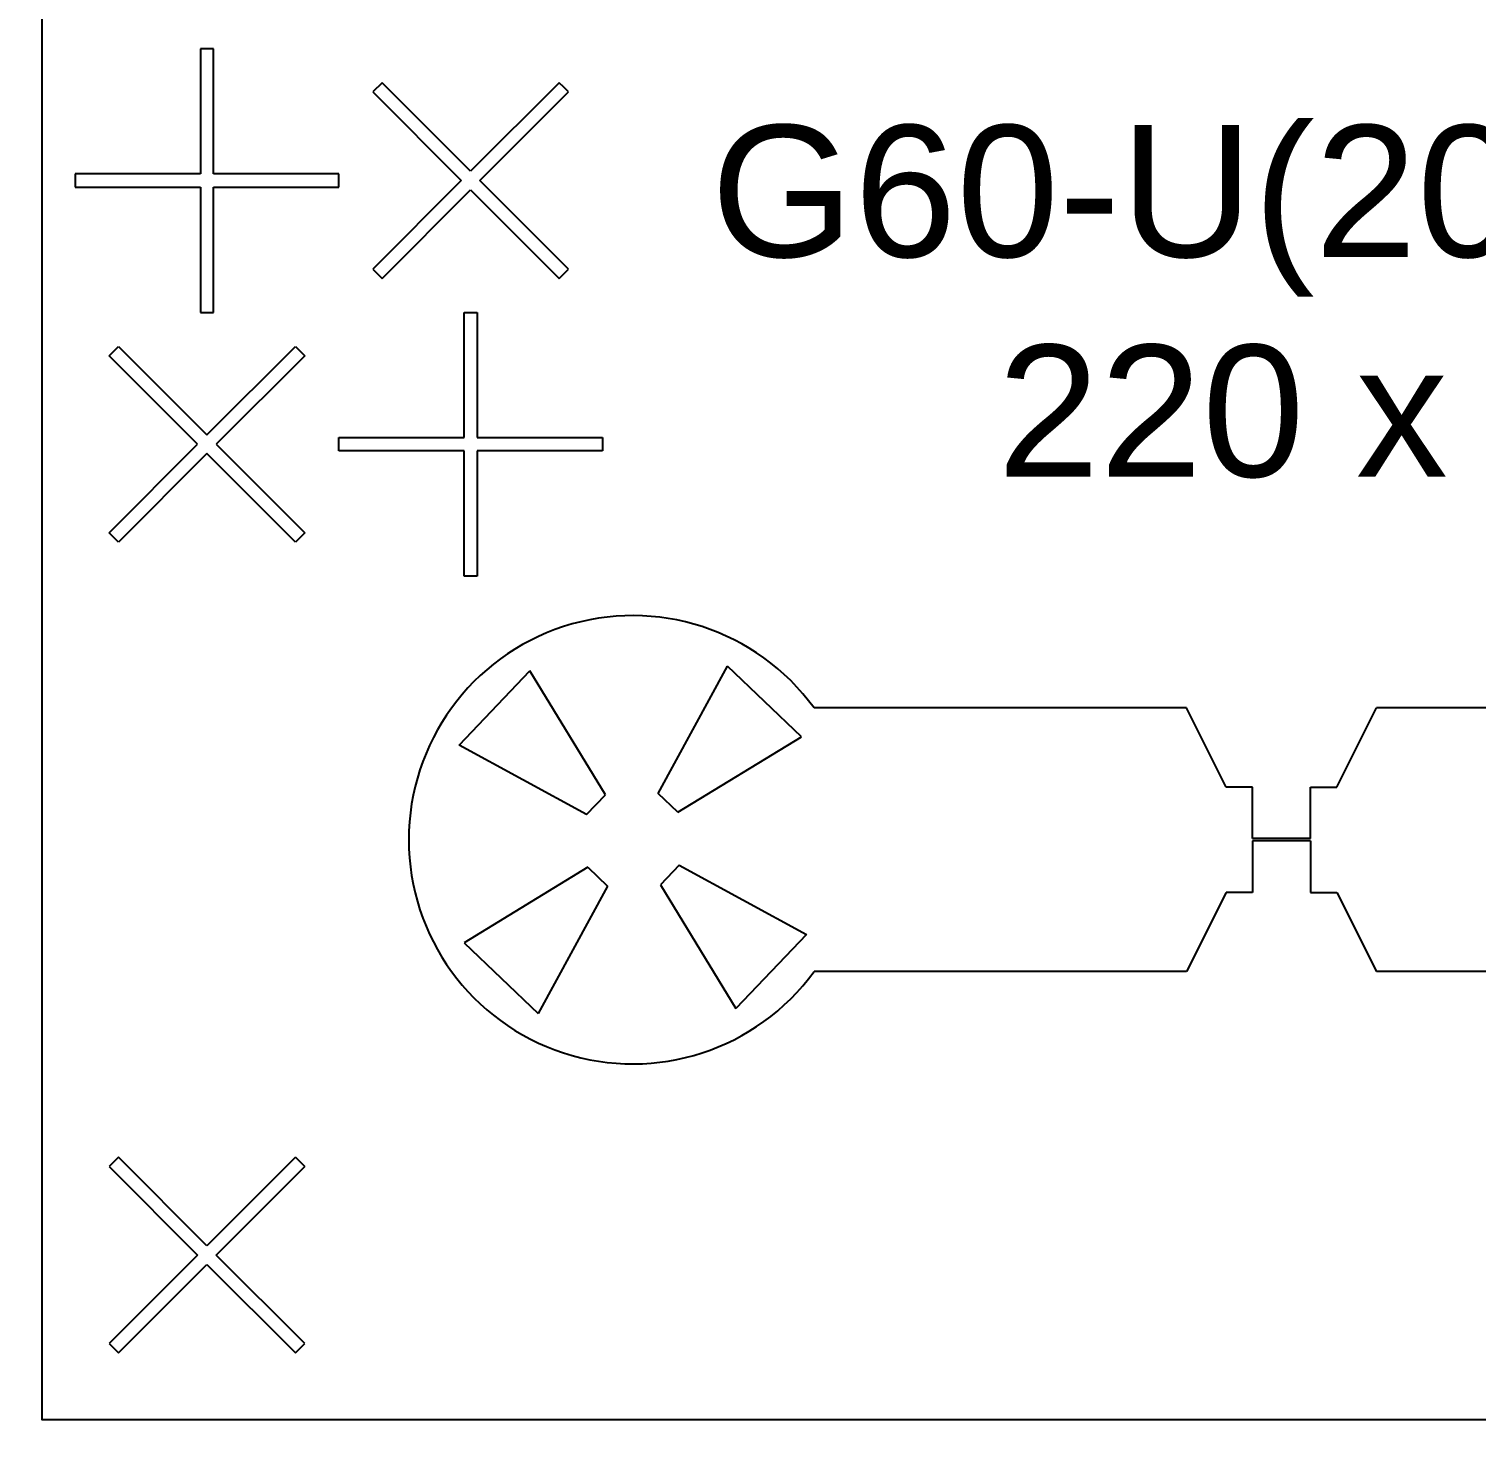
# Model space of a CAD drawing. Header units: inches. Extents: x -271009 to 5700, y -37000 to 38138.
# Drawn here: x -125000 to -119430, y 17255 to 22660 of the extents above; entities that cross this region are included whole.
import ezdxf

# ---------------------------------------------------------------- set-up
doc = ezdxf.new("R2010")
doc.units = ezdxf.units.IN
doc.header["$MEASUREMENT"] = 0
doc.styles.get("Standard").update_dxf_attribs({"font": 'arial.ttf'})

msp = doc.modelspace()

# ---------------------------------------------------------------- linework, layer by layer
for p, q in [((-124289.5, 22583.8), (-124340.3, 22583.8)), ((-124340.3, 22583.8), (-124340.3, 22101.6)), ((-124289.5, 22101.6), (-124289.5, 22583.8)), ((-123640.8, 22453), (-123676.7, 22417.2)), ((-123299.9, 22112.1), (-123640.8, 22453)), ((-122959, 22453), (-123299.9, 22112.1)), ((-122941, 22435.1), (-122959, 22453)), ((-123676.7, 22417.2), (-123335.8, 22076.3)), ((-123264, 22076.3), (-122923.1, 22417.2)), ((-122923.1, 22417.2), (-122941, 22435.1)), ((-124340.3, 22101.6), (-124822.4, 22101.6)), ((-124822.4, 22101.6), (-124822.4, 22050.9)), ((-123807.4, 22101.6), (-124289.5, 22101.6)), ((-123807.4, 22050.9), (-123807.4, 22101.6)), ((-123335.8, 22076.3), (-123676.7, 21735.3)), ((-122923.1, 21735.3), (-123264, 22076.3)), ((-124822.4, 22050.9), (-124340.3, 22050.9)), ((-124340.3, 22050.9), (-124340.3, 21568.8)), ((-124289.5, 21568.8), (-124289.5, 22050.9)), ((-124289.5, 22050.9), (-123807.4, 22050.9)), ((-123640.8, 21699.5), (-123299.9, 22040.4)), ((-123299.9, 22040.4), (-122959, 21699.5)), ((-123676.7, 21735.3), (-123640.8, 21699.5)), ((-122959, 21699.5), (-122923.1, 21735.3)), ((-124340.3, 21568.8), (-124289.5, 21568.8)), ((-123325.3, 21086.6), (-123325.3, 21568.8)), ((-123325.3, 21568.8), (-123274.5, 21568.8)), ((-123274.5, 21568.8), (-123274.5, 21086.6)), ((-124691.7, 21402.2), (-124673.7, 21420.1)), ((-124350.8, 21061.3), (-124691.7, 21402.2)), ((-124673.7, 21420.1), (-124655.8, 21438)), ((-124655.8, 21438), (-124314.9, 21097.1)), ((-124314.9, 21097.1), (-123974, 21438)), ((-123938.1, 21402.2), (-124279, 21061.3)), ((-123974, 21438), (-123938.1, 21402.2)), ((-124691.7, 20720.3), (-124350.8, 21061.3)), ((-124279, 21061.3), (-123938.1, 20720.3)), ((-123807.4, 21086.6), (-123325.3, 21086.6)), ((-123807.4, 21035.9), (-123807.4, 21086.6)), ((-123274.5, 21086.6), (-122792.4, 21086.6)), ((-122792.4, 21086.6), (-122792.4, 21035.9)), ((-124314.9, 21025.4), (-124655.8, 20684.5)), ((-123974, 20684.5), (-124314.9, 21025.4)), ((-123325.3, 21035.9), (-123807.4, 21035.9)), ((-123325.3, 20553.8), (-123325.3, 21035.9)), ((-122792.4, 21035.9), (-123274.5, 21035.9)), ((-123274.5, 21035.9), (-123274.5, 20553.8)), ((-124655.8, 20684.5), (-124691.7, 20720.3)), ((-123938.1, 20720.3), (-123974, 20684.5)), ((-123274.5, 20553.8), (-123325.3, 20553.8)), ((-123344.1, 19903), (-123072.5, 20188.4)), ((-122781.5, 19712), (-123072.5, 20188.4)), ((-122578.5, 19717), (-122311.4, 20207.2)), ((-122026, 19935.6), (-122311.4, 20207.2)), ((-120544.2, 20046.2), (-121978, 20046.2)), ((-120391.9, 19741.8), (-120544.2, 20046.2)), ((-119965.6, 19741.8), (-119813.4, 20046.2)), ((-116857, 20046.2), (-119813.4, 20046.2)), ((-122853.9, 19635.9), (-123344.1, 19903)), ((-122502.4, 19644.6), (-122026, 19935.6)), ((-120290.4, 19741.8), (-120391.9, 19741.8)), ((-120290.4, 19543.4), (-120290.4, 19741.8)), ((-120067.1, 19543.4), (-120067.1, 19741.8)), ((-120067.1, 19741.8), (-119965.6, 19741.8)), ((-122853.9, 19635.9), (-122781.5, 19712)), ((-122502.4, 19644.6), (-122578.5, 19717)), ((-120067.1, 19543.4), (-120290.4, 19543.4)), ((-120067.1, 19534.1), (-120290.4, 19534.1)), ((-120290.4, 19534.1), (-120290.4, 19335.8)), ((-120067.1, 19534.1), (-120067.1, 19335.8)), ((-122497.4, 19441.6), (-122569.8, 19365.5)), ((-122497.4, 19441.6), (-122007.2, 19174.5)), ((-122848.9, 19432.9), (-123325.3, 19141.9)), ((-122848.9, 19432.9), (-122772.8, 19360.5)), ((-122772.8, 19360.5), (-123039.9, 18870.3)), ((-122569.8, 19365.5), (-122278.8, 18889.1)), ((-120391.9, 19335.8), (-120544.2, 19031.3)), ((-120290.4, 19335.8), (-120391.9, 19335.8)), ((-120067.1, 19335.8), (-119965.6, 19335.8)), ((-119965.6, 19335.8), (-119813.4, 19031.3)), ((-122007.2, 19174.5), (-122278.8, 18889.1)), ((-123325.3, 19141.9), (-123039.9, 18870.3)), ((-120544.2, 19031.3), (-121978, 19031.3)), ((-116857, 19031.3), (-119813.4, 19031.3)), ((-124655.8, 18316.9), (-124691.7, 18281)), ((-124691.7, 18281), (-124350.8, 17940.1)), ((-124314.9, 17976), (-124655.8, 18316.9)), ((-123974, 18316.9), (-124314.9, 17976)), ((-124279, 17940.1), (-123938.1, 18281)), ((-123974, 18316.9), (-123938.1, 18281)), ((-124350.8, 17940.1), (-124691.7, 17599.2)), ((-123938.1, 17599.2), (-124279, 17940.1)), ((-124655.8, 17563.3), (-124314.9, 17904.2)), ((-124314.9, 17904.2), (-123974, 17563.3)), ((-124691.7, 17599.2), (-124655.8, 17563.3)), ((-123974, 17563.3), (-123938.1, 17599.2))]:
    msp.add_line(p, q)
msp.add_lwpolyline([(-137000, 35000, 6), (-113000, 35000)], format="xyb", close=True)
msp.add_lwpolyline([(-124949.2, 25831.8), (-113885.8, 25831.8), (-113885.8, 17305.8), (-124949.2, 17305.8)], close=True)
msp.add_arc((-122675.6, 19538.8), 862.7, 36.0319, 323.9681)

# ---------------------------------------------------------------- texts
at = {"insert": (-123944, 22289.5), "char_height": 507.5, "attachment_point": 1}
msp.add_mtext_dynamic_manual_height_columns('\\A1;\\pxqc;{\\fSwis721 BdOul BT|b0|i0|c0|p82;G60-U(20,60)-G60\\P220 x 9.186}', width=9047.065, gutter_width=1268.8, heights=[1564.1], dxfattribs=at)

doc.saveas('drawing.dxf')
